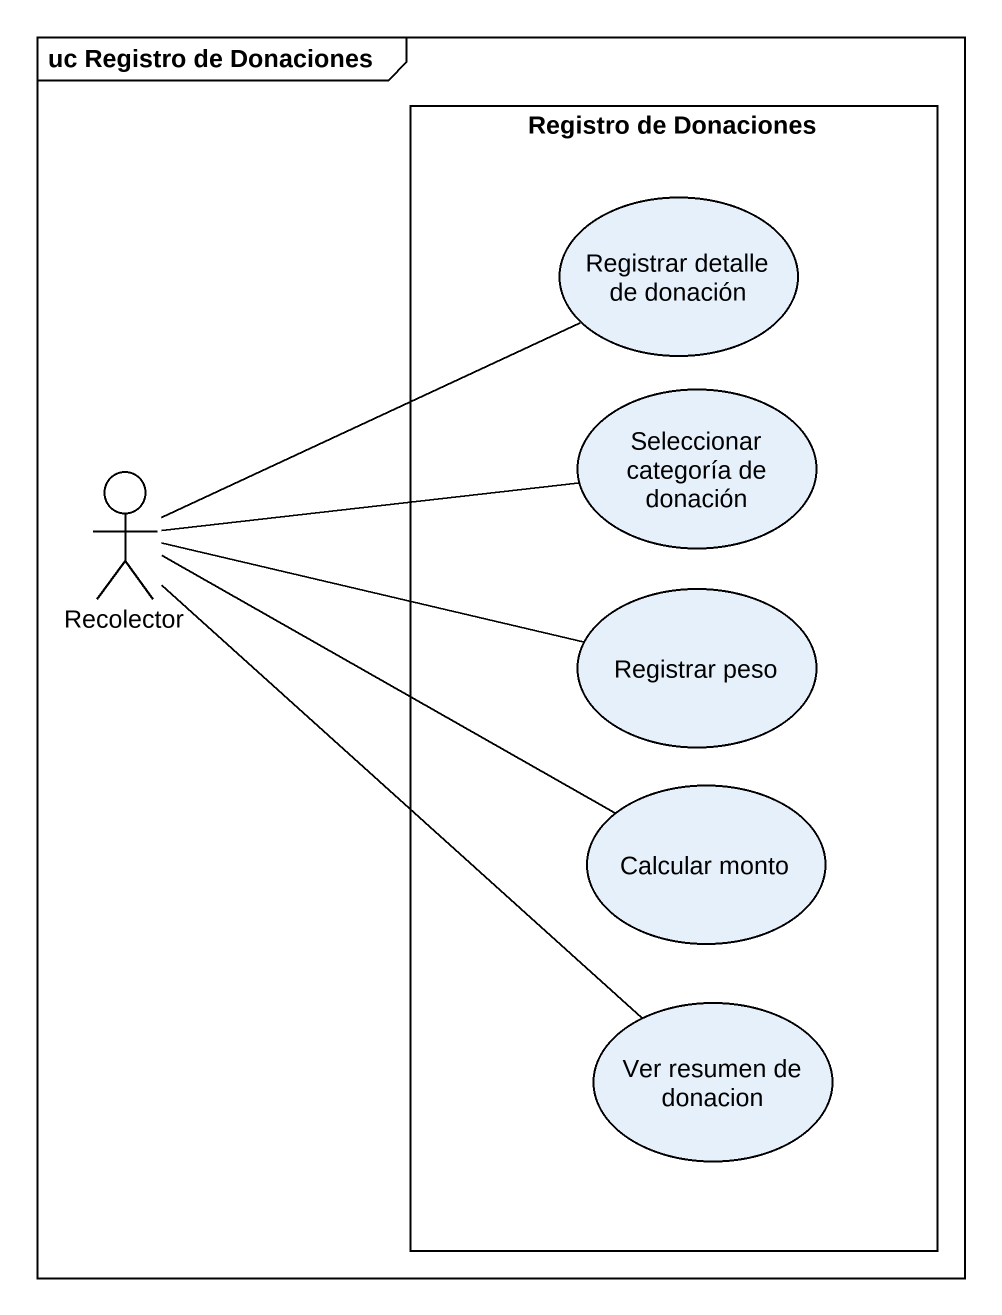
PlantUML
@startuml
mainframe uc Registro de Donaciones
rectangle "Registro de Donaciones" as Registro_de_Donaciones {
  usecase "Registrar detalle de donación" as Registrar_detalle_de
  usecase "Seleccionar categoría de donación" as Seleccionar_categoría_de
  usecase "Registrar peso" as Registrar_peso
  usecase "Calcular monto" as Calcular_monto
  usecase "Ver resumen de donacion" as Ver_resumen_de_donacion
}
actor Recolector
Recolector -right- Registrar_detalle_de
Recolector -right- Seleccionar_categoría_de
Recolector -right- Registrar_peso
Recolector -right- Calcular_monto
Recolector -- Ver_resumen_de_donacion
@enduml
